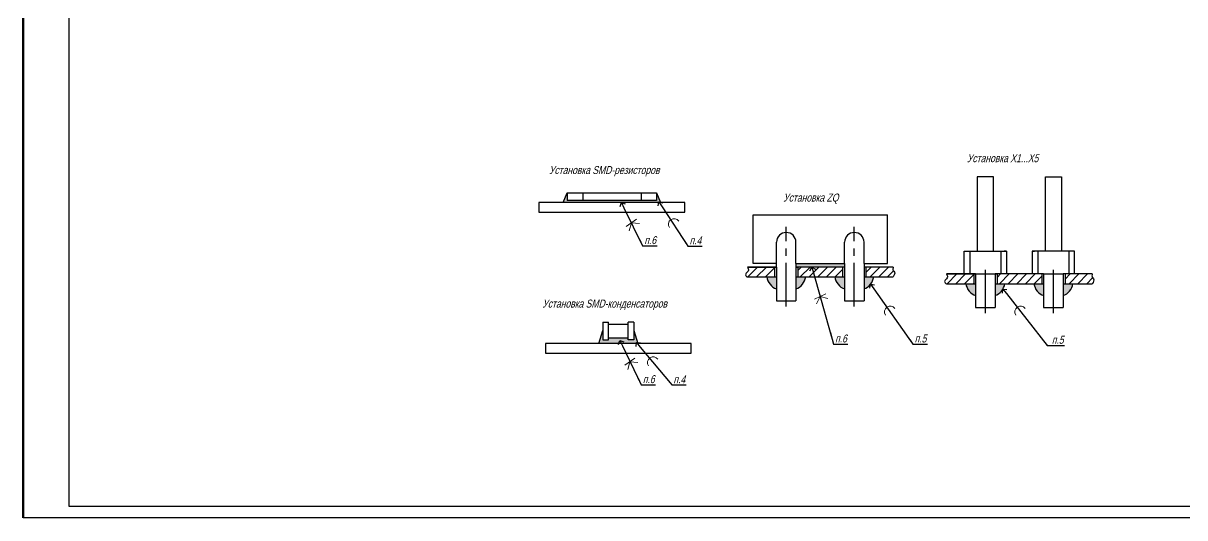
# Model space of a CAD drawing. Header units: millimetres. Extents: x 4478846 to 4492776, y 3796523 to 3799112.
# Drawn here: x 4482509 to 4483017, y 3797671 to 3797887 of the extents above; entities that cross this region are included whole.
import ezdxf
from ezdxf import colors
from ezdxf.entities.mleader import LeaderData, LeaderLine
from ezdxf.math import Vec2, Vec3

# ---------------------------------------------------------------- set-up
doc = ezdxf.new("R2010")
doc.units = ezdxf.units.MM
doc.linetypes.add('осевая2', pattern=[28.575, 19.05, -3.175, 3.175, -3.175])
doc.layers.get('0').update_dxf_attribs({"lineweight": 25})
doc.layers.add('1-оси', color=1, linetype='осевая2')
doc.layers.add('RAHMEN025', color=7, linetype='Continuous')
doc.layers.add('3-размеры', color=6, linetype='Continuous', lineweight=18)
doc.layers.add('Рамка', color=7, linetype='Continuous', lineweight=60)
doc.styles.add('ESKD', font='standarteskd.shx', dxfattribs={"width": 0.8, "oblique": 15})

# ---------------------------------------------------------------- blocks, each defined once
blk = doc.blocks.new('_Open90')
at = {"color": 0, "linetype": 'ByBlock', "lineweight": -2}
for p, q in [((0, 0), (-1, 0)), ((-0.5, 0.5), (0, 0)), ((0, 0), (-0.5, -0.5))]:
    blk.add_line(p, q, dxfattribs=at)

msp = doc.modelspace()

# ---------------------------------------------------------------- hatches: boundary and pattern name
h = msp.add_hatch(color=256)
h.dxf.hatch_style = 1
h.paths.add_polyline_path([(4482785.66348, 3797812.48326), (4482785.66348, 3797809.08326), (4482746.56348, 3797809.08326), (4482746.56348, 3797812.48326), (4482744.86348, 3797808.23326), (4482766.11348, 3797808.23326), (4482787.36348, 3797808.23326)])
h = msp.add_hatch()
h.set_pattern_fill('ANSI31', color=256, scale=0.85)
h.set_pattern_definition([(45, (674195.2243, 569689.7486), (-1.9083044257, 1.9083044257), [])])
edge = h.paths.add_edge_path()
edge.add_spline(control_points=[(4482825.34098, 3797779.9819), (4482825.58626, 3797779.55441), (4482825.99963, 3797778.83396), (4482825.2883, 3797777.72955), (4482824.15712, 3797776.91052), (4482824.9226, 3797775.75914), (4482825.34098, 3797775.7319)], knot_values=[0, 0, 0, 0, 2.681608736, 4.519318365, 7.352723694, 9.881178023, 9.881178023, 9.881178023, 9.881178023], degree=3, periodic=0)
edge.add_line((4482825.34098, 3797775.7319), (4482837.24098, 3797775.7319))
edge.add_line((4482837.24098, 3797775.7319), (4482837.24098, 3797779.9819))
edge.add_line((4482837.24098, 3797779.9819), (4482825.34098, 3797779.9819))
h.paths.add_polyline_path([(4482866.99098, 3797775.7319), (4482866.99098, 3797779.9819), (4482847.44098, 3797779.9819), (4482847.44098, 3797775.7319)])
edge = h.paths.add_edge_path()
edge.add_spline(control_points=[(4482889.09098, 3797775.7319), (4482889.54111, 3797776.51585), (4482890.16721, 3797777.60627), (4482888.80328, 3797778.66318), (4482888.98128, 3797779.47904), (4482889.09098, 3797779.9819)], knot_values=[0, 0, 0, 0, 2.231197562, 3.103454426, 4.504716545, 4.504716545, 4.504716545, 4.504716545], degree=3, periodic=0)
edge.add_line((4482889.09098, 3797779.9819), (4482877.19098, 3797779.9819))
edge.add_line((4482877.19098, 3797779.9819), (4482877.19098, 3797775.7319))
edge.add_line((4482877.19098, 3797775.7319), (4482889.09098, 3797775.7319))
h = msp.add_hatch(color=256)
h.dxf.hatch_style = 1
h.paths.add_polyline_path([(4482867.84098, 3797779.9819), (4482867.84098, 3797781.6819), (4482846.59098, 3797781.6819), (4482846.59098, 3797779.9819)])
h = msp.add_hatch(color=256)
h.dxf.hatch_style = 1
h.paths.add_polyline_path([(4482838.09098, 3797775.7319), (4482833.84098, 3797775.7319, 0.279090465), (4482838.09098, 3797770.51817)])
h.paths.add_polyline_path([(4482850.84098, 3797775.7319), (4482846.59098, 3797775.7319), (4482846.59098, 3797770.51817, 0.279090465)])
h.paths.add_polyline_path([(4482867.84098, 3797770.51817), (4482867.84098, 3797775.7319), (4482863.59098, 3797775.7319, 0.279090465)])
h.paths.add_polyline_path([(4482880.59098, 3797775.7319), (4482876.34098, 3797775.7319), (4482876.34098, 3797770.51817, 0.279090465)])
h = msp.add_hatch()
h.set_pattern_fill('ANSI31', color=256, scale=0.85)
h.set_pattern_definition([(45, (674282.2677, 569686.8015), (-1.9083044257, 1.9083044257), [])])
edge = h.paths.add_edge_path()
edge.add_spline(control_points=[(4482912.38439, 3797777.03485), (4482912.62967, 3797776.60736), (4482913.04304, 3797775.88692), (4482912.33172, 3797774.78251), (4482911.20053, 3797773.96348), (4482911.96601, 3797772.81209), (4482912.38439, 3797772.78485), (4482912.38439, 3797772.78485)], knot_values=[0, 0, 0, 0, 2.681608736, 4.519318365, 7.352723694, 9.881178023, 9.881178025, 9.881178025, 9.881178025, 9.881178025], degree=3, periodic=0)
edge.add_line((4482912.38439, 3797772.78485), (4482924.28439, 3797772.78485))
edge.add_line((4482924.28439, 3797772.78485), (4482924.28439, 3797777.03485))
edge.add_line((4482924.28439, 3797777.03485), (4482912.38439, 3797777.03485))
h.paths.add_polyline_path([(4482954.03439, 3797772.78485), (4482954.03439, 3797777.03485), (4482934.48439, 3797777.03485), (4482934.48439, 3797772.78485)])
edge = h.paths.add_edge_path()
edge.add_spline(control_points=[(4482976.13439, 3797772.78485), (4482976.58452, 3797773.5688), (4482977.21063, 3797774.65923), (4482975.8467, 3797775.71613), (4482976.02469, 3797776.532), (4482976.13439, 3797777.03485)], knot_values=[0, 0, 0, 0, 2.231197562, 3.103454426, 4.504716545, 4.504716545, 4.504716545, 4.504716545], degree=3, periodic=0)
edge.add_line((4482976.13439, 3797777.03485), (4482964.23439, 3797777.03485))
edge.add_line((4482964.23439, 3797777.03485), (4482964.23439, 3797772.78485))
edge.add_line((4482964.23439, 3797772.78485), (4482976.13439, 3797772.78485))
h = msp.add_hatch(color=256)
h.dxf.hatch_style = 1
h.paths.add_polyline_path([(4482925.13439, 3797772.78485), (4482920.88439, 3797772.78485, 0.279090465), (4482925.13439, 3797767.57112)])
h.paths.add_polyline_path([(4482937.88439, 3797772.78485), (4482933.63439, 3797772.78485), (4482933.63439, 3797767.57112, 0.279090465)])
h.paths.add_polyline_path([(4482954.88439, 3797767.57112), (4482954.88439, 3797772.78485), (4482950.63439, 3797772.78485, 0.279090465)])
h.paths.add_polyline_path([(4482967.63439, 3797772.78485), (4482963.38439, 3797772.78485), (4482963.38439, 3797767.57112, 0.279090465)])
h = msp.add_hatch(color=256)
h.dxf.hatch_style = 1
h.paths.add_polyline_path([(4482764.6575, 3797749.16601), (4482764.6575, 3797748.31601), (4482762.1075, 3797748.31601), (4482762.1075, 3797752.28268), (4482760.4075, 3797746.61601), (4482768.9075, 3797746.61601), (4482777.4075, 3797746.61601), (4482775.7075, 3797752.28268), (4482775.7075, 3797748.31601), (4482773.1575, 3797748.31601), (4482773.1575, 3797749.16601)])

# ---------------------------------------------------------------- linework, layer by layer
for p, q in [((4482528.73712, 3798259.51068), (4482528.73712, 3797675.51068)), ((4482932.88439, 3797819.44904), (4482925.88439, 3797819.44904)), ((4482925.88439, 3797819.44904), (4482925.88439, 3797787.03485)), ((4482932.88439, 3797787.03485), (4482932.88439, 3797819.44904)), ((4482955.63439, 3797787.03485), (4482955.63439, 3797819.44904)), ((4482955.63439, 3797819.44904), (4482962.63439, 3797819.44904)), ((4482962.63439, 3797819.44904), (4482962.63439, 3797787.03485)), ((4482744.86348, 3797808.23326), (4482746.56348, 3797812.48326)), ((4482746.56348, 3797812.48326), (4482785.66348, 3797812.48326)), ((4482746.56348, 3797812.48326), (4482746.56348, 3797809.08326)), ((4482753.36348, 3797812.48326), (4482753.36348, 3797809.08326)), ((4482778.86348, 3797812.48326), (4482778.86348, 3797809.08326)), ((4482785.66348, 3797812.48326), (4482787.36348, 3797808.23326)), ((4482785.66348, 3797812.48326), (4482785.66348, 3797809.08326)), ((4482797.98848, 3797808.23326), (4482734.23848, 3797808.23326)), ((4482734.23848, 3797808.23326), (4482734.23848, 3797803.98326)), ((4482785.66348, 3797809.08326), (4482746.56348, 3797809.08326)), ((4482787.36348, 3797808.23326), (4482784.81348, 3797808.23326)), ((4482797.98848, 3797803.98326), (4482797.98848, 3797808.23326)), ((4482734.23848, 3797803.98326), (4482797.98848, 3797803.98326)), ((4482827.89098, 3797781.6819), (4482827.89098, 3797802.9319)), ((4482827.89098, 3797802.9319), (4482886.54098, 3797802.9319)), ((4482886.54098, 3797781.6819), (4482886.54098, 3797802.9319)), ((4482842.34098, 3797795.17112), (4482842.34098, 3797795.17112)), ((4482872.09098, 3797795.17112), (4482872.09098, 3797795.17112)), ((4482838.09098, 3797781.6819), (4482838.09098, 3797790.92112)), ((4482846.59098, 3797781.6819), (4482846.59098, 3797790.92112)), ((4482867.84098, 3797781.6819), (4482867.84098, 3797790.92112)), ((4482876.34098, 3797781.6819), (4482876.34098, 3797790.92112)), ((4482920.13439, 3797782.03485), (4482920.13439, 3797787.03485)), ((4482920.13439, 3797787.03485), (4482938.63439, 3797787.03485)), ((4482920.13439, 3797787.03485), (4482921.13439, 3797787.03485)), ((4482922.63439, 3797787.03485), (4482922.63439, 3797777.03485)), ((4482929.38439, 3797787.03485), (4482934.38439, 3797787.03485)), ((4482936.13439, 3797787.03485), (4482936.13439, 3797777.03485)), ((4482938.63439, 3797787.03485), (4482937.63439, 3797787.03485)), ((4482938.63439, 3797787.03485), (4482938.63439, 3797777.03485)), ((4482968.38439, 3797787.03485), (4482949.88439, 3797787.03485)), ((4482949.88439, 3797787.03485), (4482949.88439, 3797777.03485)), ((4482949.88439, 3797787.03485), (4482950.88439, 3797787.03485)), ((4482952.38439, 3797787.03485), (4482952.38439, 3797777.03485)), ((4482959.13439, 3797787.03485), (4482954.13439, 3797787.03485)), ((4482965.88439, 3797787.03485), (4482965.88439, 3797777.03485)), ((4482968.38439, 3797787.03485), (4482967.38439, 3797787.03485)), ((4482968.38439, 3797782.03485), (4482968.38439, 3797787.03485)), ((4482838.09098, 3797779.9819), (4482825.34098, 3797779.9819)), ((4482825.34098, 3797779.9819), (4482838.09098, 3797779.9819)), ((4482838.09098, 3797781.6819), (4482827.89098, 3797781.6819)), ((4482838.09098, 3797779.9819), (4482837.24098, 3797779.9819)), ((4482837.24098, 3797779.9819), (4482837.24098, 3797775.7319)), ((4482838.09098, 3797779.9819), (4482838.09098, 3797781.6819)), ((4482838.09098, 3797779.9819), (4482838.09098, 3797775.7319)), ((4482846.59098, 3797781.6819), (4482846.59098, 3797779.9819)), ((4482846.59098, 3797781.6819), (4482867.84098, 3797781.6819)), ((4482846.59098, 3797781.6819), (4482867.84098, 3797781.6819)), ((4482867.84098, 3797779.9819), (4482846.59098, 3797779.9819)), ((4482846.59098, 3797779.9819), (4482846.59098, 3797775.7319)), ((4482846.59098, 3797779.9819), (4482847.44098, 3797779.9819)), ((4482847.44098, 3797779.9819), (4482847.44098, 3797775.7319)), ((4482866.99098, 3797779.9819), (4482866.99098, 3797775.7319)), ((4482867.84098, 3797781.6819), (4482867.84098, 3797779.9819)), ((4482867.84098, 3797779.9819), (4482867.84098, 3797775.7319)), ((4482876.34098, 3797781.6819), (4482876.34098, 3797779.9819)), ((4482876.34098, 3797781.6819), (4482886.54098, 3797781.6819)), ((4482889.09098, 3797779.9819), (4482876.34098, 3797779.9819)), ((4482876.34098, 3797779.9819), (4482876.34098, 3797775.7319)), ((4482877.19098, 3797779.9819), (4482877.19098, 3797775.7319)), ((4482920.13439, 3797777.03485), (4482920.13439, 3797782.03485)), ((4482968.38439, 3797777.03485), (4482968.38439, 3797782.03485)), ((4482825.34098, 3797775.7319), (4482838.09098, 3797775.7319)), ((4482833.84098, 3797775.7319), (4482833.84098, 3797775.7319)), ((4482838.09098, 3797775.7319), (4482838.09098, 3797765.30444)), ((4482838.09098, 3797775.7319), (4482838.09098, 3797771.4819)), ((4482846.59098, 3797775.7319), (4482867.84098, 3797775.7319)), ((4482846.59098, 3797775.7319), (4482846.59098, 3797765.30444)), ((4482867.84098, 3797775.7319), (4482867.84098, 3797765.30444)), ((4482876.34098, 3797775.7319), (4482889.09098, 3797775.7319)), ((4482876.34098, 3797775.7319), (4482876.34098, 3797765.30444)), ((4482925.13439, 3797777.03485), (4482912.38439, 3797777.03485)), ((4482912.38439, 3797777.03485), (4482925.13439, 3797777.03485)), ((4482920.13439, 3797777.03485), (4482918.63439, 3797777.03485)), ((4482922.63439, 3797777.03485), (4482920.13439, 3797777.03485)), ((4482925.13439, 3797777.03485), (4482922.63439, 3797777.03485)), ((4482925.13439, 3797777.03485), (4482924.28439, 3797777.03485)), ((4482924.28439, 3797777.03485), (4482924.28439, 3797772.78485)), ((4482925.13439, 3797777.03485), (4482925.13439, 3797772.78485)), ((4482925.13439, 3797777.03485), (4482933.63439, 3797777.03485)), ((4482954.88439, 3797777.03485), (4482933.63439, 3797777.03485)), ((4482933.63439, 3797777.03485), (4482933.63439, 3797772.78485)), ((4482933.63439, 3797777.03485), (4482934.48439, 3797777.03485)), ((4482934.48439, 3797777.03485), (4482934.48439, 3797772.78485)), ((4482954.03439, 3797777.03485), (4482954.03439, 3797772.78485)), ((4482954.88439, 3797777.03485), (4482954.88439, 3797772.78485)), ((4482954.88439, 3797777.03485), (4482963.38439, 3797777.03485)), ((4482976.13439, 3797777.03485), (4482963.38439, 3797777.03485)), ((4482963.38439, 3797777.03485), (4482963.38439, 3797772.78485)), ((4482964.23439, 3797777.03485), (4482964.23439, 3797772.78485)), ((4482838.09098, 3797771.4819), (4482838.09098, 3797771.4819)), ((4482912.38439, 3797772.78485), (4482925.13439, 3797772.78485)), ((4482920.88439, 3797772.78485), (4482920.88439, 3797772.78485)), ((4482925.13439, 3797772.78485), (4482925.13439, 3797762.35739)), ((4482925.13439, 3797772.78485), (4482925.13439, 3797768.53485)), ((4482933.63439, 3797772.78485), (4482954.88439, 3797772.78485)), ((4482933.63439, 3797772.78485), (4482933.63439, 3797762.35739)), ((4482954.88439, 3797772.78485), (4482954.88439, 3797762.35739)), ((4482963.38439, 3797772.78485), (4482976.13439, 3797772.78485)), ((4482963.38439, 3797772.78485), (4482963.38439, 3797762.35739)), ((4482838.09098, 3797765.30444), (4482846.59098, 3797765.30444)), ((4482867.84098, 3797765.30444), (4482876.34098, 3797765.30444)), ((4482925.13439, 3797768.53485), (4482925.13439, 3797768.53485)), ((4482925.13439, 3797762.35739), (4482933.63439, 3797762.35739)), ((4482954.88439, 3797762.35739), (4482963.38439, 3797762.35739)), ((4482762.1075, 3797755.96601), (4482762.1075, 3797748.31601)), ((4482762.1075, 3797755.96601), (4482764.6575, 3797755.96601)), ((4482764.6575, 3797748.31601), (4482764.6575, 3797755.96601)), ((4482764.6575, 3797755.11601), (4482773.1575, 3797755.11601)), ((4482773.1575, 3797748.31601), (4482773.1575, 3797755.96601)), ((4482775.7075, 3797755.96601), (4482773.1575, 3797755.96601)), ((4482775.7075, 3797755.96601), (4482775.7075, 3797748.31601)), ((4482760.4075, 3797746.61601), (4482762.1075, 3797752.28268)), ((4482764.6575, 3797749.16601), (4482773.1575, 3797749.16601)), ((4482775.7075, 3797752.28268), (4482777.4075, 3797746.61601)), ((4482800.7825, 3797746.61601), (4482737.0325, 3797746.61601)), ((4482737.0325, 3797746.61601), (4482737.0325, 3797742.36601)), ((4482768.9075, 3797746.61601), (4482760.4075, 3797746.61601)), ((4482762.1075, 3797748.31601), (4482764.6575, 3797748.31601)), ((4482775.7075, 3797748.31601), (4482773.1575, 3797748.31601)), ((4482800.7825, 3797742.36601), (4482800.7825, 3797746.61601)), ((4482737.0325, 3797742.36601), (4482800.7825, 3797742.36601)), ((4482528.73712, 3797675.51068), (4483343.73712, 3797675.51068))]:
    msp.add_line(p, q)
for centre, radius, start, end in [((4482842.34098, 3797790.92112), 4.25, 90, 180), ((4482842.34098, 3797790.92112), 4.25, 0, 90), ((4482872.09098, 3797790.92112), 4.25, 90, 180), ((4482872.09098, 3797790.92112), 4.25, 0, 90), ((4482840.27249, 3797776.63551), 6.49468, 187.9975656, 250.3732102), ((4482844.40947, 3797776.63551), 6.49468, 289.6267898, 352.0024344), ((4482870.02249, 3797776.63551), 6.49468, 187.9975656, 250.3732102), ((4482874.15947, 3797776.63551), 6.49468, 289.6267898, 352.0024344), ((4482927.3159, 3797773.68846), 6.49468, 187.9975656, 250.3732102), ((4482931.45288, 3797773.68846), 6.49468, 289.6267898, 352.0024344), ((4482957.0659, 3797773.68846), 6.49468, 187.9975656, 250.3732102), ((4482961.20288, 3797773.68846), 6.49468, 289.6267898, 352.0024344)]:
    msp.add_arc(centre, radius, start, end)
for points in [[(4482825.34098, 3797779.9819), (4482825.77734, 3797778.71409), (4482825.34098, 3797777.90546), (4482824.55821, 3797776.72464), (4482825.34098, 3797775.7319), (4482825.44115, 3797775.7319)], [(4482889.09098, 3797779.9819), (4482889.09098, 3797778.58064), (4482889.63207, 3797777.89649), (4482889.09098, 3797775.7319)], [(4482912.38439, 3797777.03485), (4482912.82076, 3797775.76704), (4482912.38439, 3797774.95841), (4482911.60162, 3797773.7776), (4482912.38439, 3797772.78485), (4482912.48456, 3797772.78485)], [(4482976.13439, 3797777.03485), (4482976.13439, 3797775.63359), (4482976.67548, 3797774.94945), (4482976.13439, 3797772.78485)]]:
    msp.add_spline(points, degree=3)
at = {"layer": '1-оси'}
for p, q in [((4482842.34098, 3797762.80444), (4482842.34098, 3797797.67112)), ((4482872.09098, 3797762.80444), (4482872.09098, 3797797.67112)), ((4482929.38439, 3797759.85739), (4482929.38439, 3797779.53485)), ((4482959.13439, 3797759.85739), (4482959.13439, 3797779.53485))]:
    msp.add_line(p, q, dxfattribs=at)
at = {"layer": 'RAHMEN025'}
msp.add_line((4483348.73712, 3797670.51068), (4482508.73712, 3797670.51068), dxfattribs=at)
at = {"layer": 'Рамка'}
msp.add_line((4482508.73712, 3798264.51068), (4482508.73712, 3797670.51068), dxfattribs=at)

# ---------------------------------------------------------------- texts
at = {"char_height": 3.5, "attachment_point": 1, "style": 'ESKD'}
for s, insert, width in [('Установка X1...X5', (4482921.34163, 3797829.3798), 73.3781006), ('Установка SMD-резисторов', (4482738.60728, 3797824.19976), 85.8509447), ('Установка ZQ', (4482841.01752, 3797812.16948), 52.9639748), ('Установка SMD-конденсаторов', (4482735.69268, 3797765.84722), 79.1232886)]:
    msp.add_mtext(s, dxfattribs=dict(at, insert=insert, width=width))

# ---------------------------------------------------------------- next in the draw order: leaders
at = {"layer": '3-размеры'}
ml = msp.add_multileader_mtext('Standard', dxfattribs=at)
ml.set_content('п.4', color=256, style='ESKD')
ml.set_leader_properties()
ml.set_arrow_properties(name='OPEN90')
ml.build(insert=Vec2(0, 0))
ml.multileader.update_dxf_attribs({"text_left_attachment_type": 6, "text_right_attachment_type": 3, "dogleg_length": 2, "arrow_head_size": 2.5})
ctx = ml.context
ctx.base_point, ctx.char_height, ctx.arrow_head_size, ctx.landing_gap_size, ctx.plane_origin = Vec3(4482799.54548, 3797789.25782), 3.5, 2.5, 0.5, Vec3(4482809.70818, 3797758.2143)
ctx.left_attachment, ctx.right_attachment = 6, 3
notes = []
notes.append((ctx, [(0, (1, 1, 0), (4482799.32108, 3797789.25782), (1, 0), 0.2244, [(0, [(4482786.6888, 3797808.51254)], 0, [])])]))
ctx.mtext.insert, ctx.mtext.line_spacing_factor = Vec3(4482800.04548, 3797793.45782), 0.75
ctx.mtext.has_bg_fill, ctx.mtext.bg_color, ctx.mtext.bg_scale_factor, ctx.mtext.bg_transparency, ctx.mtext.use_window_bg_color = 1, -1027028792, 1.5, 0, 1
ml = msp.add_multileader_mtext('Standard', dxfattribs=at)
ml.set_content('п.6', color=256, style='ESKD')
ml.set_leader_properties()
ml.set_arrow_properties(name='OPEN90')
ml.build(insert=Vec2(0, 0))
ml.multileader.update_dxf_attribs({"text_left_attachment_type": 6, "text_right_attachment_type": 3, "dogleg_length": 2, "arrow_head_size": 2.5})
ctx = ml.context
ctx.base_point, ctx.char_height, ctx.arrow_head_size, ctx.landing_gap_size, ctx.plane_origin = Vec3(4482863.19277, 3797746.40122), 3.5, 2.5, 0.5, Vec3(4482876.69615, 3797730.63084)
ctx.left_attachment, ctx.right_attachment = 6, 3
notes.append((ctx, [(0, (1, 1, 0), (4482862.96837, 3797746.40122), (1, 0), 0.2244, [(0, [(4482853.54224, 3797779.9819)], 0, [])])]))
ctx.mtext.insert, ctx.mtext.line_spacing_factor = Vec3(4482863.69277, 3797750.60122), 0.75
ctx.mtext.has_bg_fill, ctx.mtext.bg_color, ctx.mtext.bg_scale_factor, ctx.mtext.bg_transparency, ctx.mtext.use_window_bg_color = 1, -1027028792, 1.5, 0, 1
ml = msp.add_multileader_mtext('Standard', dxfattribs=at)
ml.set_content('п.5', color=256, style='ESKD')
ml.set_leader_properties()
ml.set_arrow_properties(name='OPEN90')
ml.build(insert=Vec2(0, 0))
ml.multileader.update_dxf_attribs({"text_left_attachment_type": 6, "text_right_attachment_type": 3, "dogleg_length": 2, "arrow_head_size": 2.5})
ctx = ml.context
ctx.base_point, ctx.char_height, ctx.arrow_head_size, ctx.landing_gap_size, ctx.plane_origin = Vec3(4482897.96854, 3797746.40122), 3.5, 2.5, 0.5, Vec3(4482902.04339, 3797723.36627)
ctx.left_attachment, ctx.right_attachment = 6, 3
notes.append((ctx, [(0, (1, 1, 0), (4482897.74414, 3797746.40122), (1, 0), 0.2244, [(0, [(4482879.19353, 3797772.53197)], 0, [])])]))
ctx.mtext.insert, ctx.mtext.line_spacing_factor = Vec3(4482898.46854, 3797750.60122), 0.75
ctx.mtext.has_bg_fill, ctx.mtext.bg_color, ctx.mtext.bg_scale_factor, ctx.mtext.bg_transparency, ctx.mtext.use_window_bg_color = 1, -1027028792, 1.5, 0, 1
ml = msp.add_multileader_mtext('Standard', dxfattribs=at)
ml.set_content('п.5', color=256, style='ESKD')
ml.set_leader_properties()
ml.set_arrow_properties(name='OPEN90')
ml.build(insert=Vec2(0, 0))
ml.multileader.update_dxf_attribs({"text_left_attachment_type": 6, "text_right_attachment_type": 3, "dogleg_length": 2, "arrow_head_size": 2.5})
ctx = ml.context
ctx.base_point, ctx.char_height, ctx.arrow_head_size, ctx.landing_gap_size, ctx.plane_origin = Vec3(4482957.93896, 3797745.83431), 3.5, 2.5, 0.5, Vec3(4482959.83143, 3797722.09936)
ctx.left_attachment, ctx.right_attachment = 6, 3
notes.append((ctx, [(0, (1, 1, 0), (4482956.4353, 3797745.83431), (1, 0), 1.50366, [(0, [(4482937.04981, 3797770.39374)], 0, [])])]))
ctx.mtext.insert, ctx.mtext.line_spacing_factor = Vec3(4482958.43896, 3797750.03431), 0.75
ctx.mtext.has_bg_fill, ctx.mtext.bg_color, ctx.mtext.bg_scale_factor, ctx.mtext.bg_transparency, ctx.mtext.use_window_bg_color = 1, -1027028792, 1.5, 0, 1
ml = msp.add_multileader_mtext('Standard', dxfattribs=at)
ml.set_content('п.4', color=256, style='ESKD')
ml.set_leader_properties()
ml.set_arrow_properties(name='OPEN90')
ml.build(insert=Vec2(0, 0))
ml.multileader.update_dxf_attribs({"text_left_attachment_type": 6, "text_right_attachment_type": 3, "dogleg_length": 2, "arrow_head_size": 2.5})
ctx = ml.context
ctx.base_point, ctx.char_height, ctx.arrow_head_size, ctx.landing_gap_size, ctx.plane_origin = Vec3(4482792.49927, 3797728.52525), 3.5, 2.5, 0.5, Vec3(4482809.05761, 3797697.48173)
ctx.left_attachment, ctx.right_attachment = 6, 3
notes.append((ctx, [(0, (1, 1, 0), (4482792.27487, 3797728.52525), (1, 0), 0.2244, [(0, [(4482776.84333, 3797747.04193)], 0, [])])]))
ctx.mtext.insert, ctx.mtext.line_spacing_factor = Vec3(4482792.99927, 3797732.72525), 0.75
ctx.mtext.has_bg_fill, ctx.mtext.bg_color, ctx.mtext.bg_scale_factor, ctx.mtext.bg_transparency, ctx.mtext.use_window_bg_color = 1, -1027028792, 1.5, 0, 1
for ctx, leaders in notes:
    for number, flags, end, landing, length, lines in leaders:
        leader = LeaderData()
        leader.index, (leader.has_last_leader_line, leader.has_dogleg_vector, leader.attachment_direction) = number, flags
        leader.last_leader_point, leader.dogleg_vector, leader.dogleg_length = Vec3(end), Vec3(landing), length
        for number, points, colour, breaks in lines:
            line = LeaderLine()
            line.index, line.vertices, line.color, line.breaks = number, Vec3.list(points), colors.encode_raw_color(colour), breaks
            leader.lines.append(line)
        ctx.leaders.append(leader)

# ---------------------------------------------------------------- next in the draw order: linework, layer by layer
for p, q in [((4482859.59068, 3797768.35921), (4482854.66351, 3797766.06164)), ((4482857.1271, 3797767.21043), (4482855.62878, 3797763.99162)), ((4482857.1271, 3797767.21043), (4482860.55594, 3797766.28919))]:
    msp.add_line(p, q, dxfattribs=at)
for centre in [(4482793.33855, 3797798.71031), (4482887.80093, 3797760.52635), (4482944.79081, 3797760.52635)]:
    msp.add_arc(centre, 2.5, 35, 215, dxfattribs=at)

# ---------------------------------------------------------------- next in the draw order: leaders
ml = msp.add_multileader_mtext('Standard', dxfattribs=at)
ml.set_content('п.6', color=256, style='ESKD')
ml.set_leader_properties()
ml.set_arrow_properties(name='OPEN90')
ml.build(insert=Vec2(0, 0))
ml.multileader.update_dxf_attribs({"text_left_attachment_type": 6, "text_right_attachment_type": 3, "dogleg_length": 2, "arrow_head_size": 2.5})
ctx = ml.context
ctx.base_point, ctx.char_height, ctx.arrow_head_size, ctx.landing_gap_size, ctx.plane_origin = Vec3(4482779.78468, 3797789.37793), 3.5, 2.5, 0.5, Vec3(4482793.28806, 3797758.3344)
ctx.left_attachment, ctx.right_attachment = 6, 3
notes = []
notes.append((ctx, [(0, (1, 1, 0), (4482779.56028, 3797789.37793), (1, 0), 0.2244, [(0, [(4482770.26869, 3797808.23326)], 0, [])])]))
ctx.mtext.insert, ctx.mtext.line_spacing_factor = Vec3(4482780.28468, 3797793.57793), 0.75
ctx.mtext.has_bg_fill, ctx.mtext.bg_color, ctx.mtext.bg_scale_factor, ctx.mtext.bg_transparency, ctx.mtext.use_window_bg_color = 1, -1027028792, 1.5, 0, 1
ml = msp.add_multileader_mtext('Standard', dxfattribs=at)
ml.set_content('п.6', color=256, style='ESKD')
ml.set_leader_properties()
ml.set_arrow_properties(name='OPEN90')
ml.build(insert=Vec2(0, 0))
ml.multileader.update_dxf_attribs({"text_left_attachment_type": 6, "text_right_attachment_type": 3, "dogleg_length": 2, "arrow_head_size": 2.5})
ctx = ml.context
ctx.base_point, ctx.char_height, ctx.arrow_head_size, ctx.landing_gap_size, ctx.plane_origin = Vec3(4482779.13411, 3797728.64535), 3.5, 2.5, 0.5, Vec3(4482792.63749, 3797697.60183)
ctx.left_attachment, ctx.right_attachment = 6, 3
notes.append((ctx, [(0, (1, 1, 0), (4482778.90971, 3797728.64535), (1, 0), 0.2244, [(0, [(4482769.61812, 3797747.90007)], 0, [])])]))
ctx.mtext.insert, ctx.mtext.line_spacing_factor = Vec3(4482779.63411, 3797732.84535), 0.75
ctx.mtext.has_bg_fill, ctx.mtext.bg_color, ctx.mtext.bg_scale_factor, ctx.mtext.bg_transparency, ctx.mtext.use_window_bg_color = 1, -1027028792, 1.5, 0, 1
for ctx, leaders in notes:
    for number, flags, end, landing, length, lines in leaders:
        leader = LeaderData()
        leader.index, (leader.has_last_leader_line, leader.has_dogleg_vector, leader.attachment_direction) = number, flags
        leader.last_leader_point, leader.dogleg_vector, leader.dogleg_length = Vec3(end), Vec3(landing), length
        for number, points, colour, breaks in lines:
            line = LeaderLine()
            line.index, line.vertices, line.color, line.breaks = number, Vec3.list(points), colors.encode_raw_color(colour), breaks
            leader.lines.append(line)
        ctx.leaders.append(leader)

# ---------------------------------------------------------------- next in the draw order: linework, layer by layer
for p, q in [((4482776.85285, 3797800.93922), (4482772.39951, 3797797.82096)), ((4482774.62618, 3797799.38009), (4482773.70957, 3797795.95)), ((4482774.62618, 3797799.38009), (4482778.16291, 3797799.06826)), ((4482776.16026, 3797740.26715), (4482771.70692, 3797737.14889)), ((4482773.93359, 3797738.70802), (4482773.01697, 3797735.27794)), ((4482773.93359, 3797738.70802), (4482777.47031, 3797738.3962))]:
    msp.add_line(p, q, dxfattribs=at)
msp.add_arc((4482784.19313, 3797738.33973), 2.5, 35, 215, dxfattribs=at)

doc.saveas('drawing.dxf')
